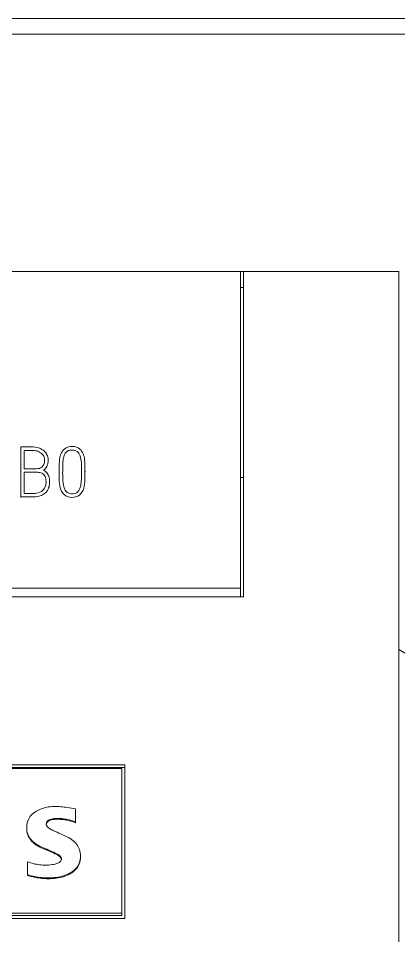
# Model space of a CAD drawing. Header units: millimetres. Extents: x 4137 to 6698, y 1400 to 3585.
# Drawn here: x 5134.23 to 5146.25, y 3066.8 to 3095.78 of the extents above; entities that cross this region are included whole.
import ezdxf

# ---------------------------------------------------------------- set-up
doc = ezdxf.new("R2010")
doc.units = ezdxf.units.MM
doc.layers.add('000-PI-Oprema', color=30, linetype='Continuous', lineweight=5)
doc.layers.add('004-PI-DIN Šina', color=3, linetype='Continuous')

msp = doc.modelspace()

# ---------------------------------------------------------------- linework, layer by layer
at = {"color": 0, "linetype": 'ByBlock', "lineweight": 0, "ltscale": 0.25}
msp.add_lwpolyline([(5111.448, 3087.785), (5146.248, 3087.785), (5146.248, 2940.778), (5111.448, 2940.778), (5111.448, 3087.785)], dxfattribs=at)
at = {"layer": '000-PI-Oprema', "color": 0, "linetype": 'ByBlock', "lineweight": 0}
for p, q in [((5141.248, 3087.778), (5116.448, 3087.778)), ((5141.248, 3087.778), (5141.348, 3087.778)), ((5141.248, 3087.778), (5141.248, 3077.784)), ((5146.248, 3087.785), (5141.348, 3087.785)), ((5141.348, 3087.278), (5141.248, 3087.278)), ((5134.305, 3080.66), (5134.305, 3082.244)), ((5134.418, 3081.551), (5134.418, 3082.132)), ((5135.173, 3081.8), (5135.173, 3081.813)), ((5134.418, 3080.77), (5134.418, 3081.441)), ((5135.517, 3081.49), (5135.517, 3081.477)), ((5136.336, 3081.459), (5136.336, 3081.471)), ((5135.217, 3081.134), (5135.217, 3081.147)), ((5141.248, 3081.278), (5141.348, 3081.278)), ((5134.305, 3080.66), (5134.305, 3080.647)), ((5141.248, 3077.784), (5116.448, 3077.784)), ((5141.248, 3077.504), (5141.248, 3077.784)), ((5141.348, 3077.504), (5116.348, 3077.504)), ((5137.598, 3072.198), (5120.098, 3072.198)), ((5120.098, 3072.119), (5137.598, 3072.119)), ((5137.498, 3072.088), (5120.198, 3072.088)), ((5137.498, 3067.513), (5137.498, 3072.088)), ((5136.039, 3070.398), (5136.039, 3070.81)), ((5136.039, 3070.398), (5136.039, 3070.372)), ((5134.494, 3070.217), (5134.494, 3070.191)), ((5134.521, 3069.14), (5134.521, 3068.729)), ((5136.191, 3069.292), (5136.191, 3069.318)), ((5134.521, 3068.729), (5134.521, 3068.702)), ((5120.198, 3067.513), (5137.498, 3067.513)), ((5120.198, 3067.445), (5137.498, 3067.445)), ((5137.498, 3067.513), (5137.498, 3067.445)), ((5120.098, 3067.345), (5137.598, 3067.345))]:
    msp.add_line(p, q, dxfattribs=at)
for points, knots in [([(5141.348, 3087.785), (5141.348, 3086.192), (5141.348, 3082.767), (5141.348, 3079.339), (5141.348, 3077.504)], [0, 0, 0, 0, 0.464934, 1, 1, 1, 1]), ([(5146.248, 3087.785), (5146.248, 3086.7), (5146.248, 3083.095), (5146.248, 3079.113), (5146.248, 3076.215), (5146.248, 3075.84)], [0, 0, 0, 0, 0.272684, 0.906013, 1, 1, 1, 1]), ([(5146.248, 2948.785), (5146.248, 2949.638), (5146.248, 2951.302), (5146.248, 2953.635), (5146.248, 2955.751), (5146.248, 2958.521), (5146.248, 2962.422), (5146.248, 2968.335), (5146.248, 2977.795), (5146.248, 2990.905), (5146.248, 3008.136), (5146.248, 3026.777), (5146.248, 3043.826), (5146.248, 3059.024), (5146.248, 3069.376), (5146.248, 3077.718), (5146.248, 3082.744), (5146.248, 3086.192), (5146.248, 3087.785)], [0, 0, 0, 0, 0.018357, 0.035822, 0.050221, 0.063898, 0.09543, 0.134182, 0.191169, 0.299064, 0.416456, 0.562341, 0.701008, 0.784589, 0.890964, 0.925157, 0.965428, 1, 1, 1, 1]), ([(5134.305, 3082.244), (5134.364, 3082.244), (5134.483, 3082.243), (5134.671, 3082.249), (5134.854, 3082.228), (5135.015, 3082.148), (5135.124, 3082.032), (5135.177, 3081.883), (5135.175, 3081.742), (5135.129, 3081.605), (5135.07, 3081.538), (5135.026, 3081.505)], [0, 0, 0, 0, 0.121643, 0.243286, 0.387149, 0.495953, 0.606289, 0.707943, 0.813996, 0.893419, 1, 1, 1, 1]), ([(5136.003, 3082.25), (5136.045, 3082.243), (5136.15, 3082.209), (5136.27, 3082.076), (5136.327, 3081.868), (5136.336, 3081.634), (5136.335, 3081.38), (5136.335, 3081.126), (5136.295, 3080.869), (5136.124, 3080.655), (5135.888, 3080.636), (5135.679, 3080.706), (5135.55, 3080.894), (5135.517, 3081.149), (5135.517, 3081.403), (5135.516, 3081.657), (5135.53, 3081.891), (5135.589, 3082.076), (5135.705, 3082.21), (5135.852, 3082.26), (5135.96, 3082.257), (5136.003, 3082.25)], [0, 0, 0, 0, 0.03125, 0.078125, 0.125, 0.1875, 0.25, 0.3125, 0.375, 0.4375, 0.5, 0.53125, 0.59375, 0.65625, 0.71875, 0.78125, 0.84375, 0.890625, 0.921875, 0.96875, 1, 1, 1, 1]), ([(5134.418, 3082.132), (5134.459, 3082.132), (5134.539, 3082.132), (5134.67, 3082.134), (5134.806, 3082.122), (5134.94, 3082.062), (5135.042, 3081.954), (5135.068, 3081.813), (5135.046, 3081.688), (5134.962, 3081.575), (5134.818, 3081.545), (5134.666, 3081.553), (5134.536, 3081.551), (5134.45, 3081.551), (5134.418, 3081.551)], [0, 0, 0, 0, 0.075119, 0.150238, 0.243458, 0.327043, 0.420084, 0.508122, 0.586774, 0.652623, 0.758792, 0.840224, 0.940646, 1, 1, 1, 1]), ([(5135.791, 3082.114), (5135.822, 3082.13), (5135.91, 3082.15), (5136.058, 3082.139), (5136.187, 3081.997), (5136.224, 3081.766), (5136.224, 3081.487), (5136.226, 3081.205), (5136.2, 3080.961), (5136.087, 3080.761), (5135.882, 3080.748), (5135.68, 3080.845), (5135.64, 3081.083), (5135.629, 3081.314), (5135.63, 3081.528), (5135.632, 3081.721), (5135.649, 3081.895), (5135.694, 3082.032), (5135.76, 3082.097), (5135.791, 3082.114)], [0, 0, 0, 0, 0.03125, 0.078125, 0.125, 0.1875, 0.28125, 0.375, 0.4375, 0.5, 0.5625, 0.59375, 0.6875, 0.75, 0.8125, 0.875, 0.921875, 0.96875, 1, 1, 1, 1]), ([(5135.026, 3081.505), (5135.071, 3081.482), (5135.148, 3081.422), (5135.215, 3081.269), (5135.221, 3081.106), (5135.195, 3080.934), (5135.103, 3080.791), (5134.953, 3080.7), (5134.786, 3080.66), (5134.608, 3080.66), (5134.448, 3080.66), (5134.347, 3080.66), (5134.305, 3080.66)], [0, 0, 0, 0, 0.087245, 0.182386, 0.294261, 0.388065, 0.503014, 0.594491, 0.706423, 0.813857, 0.922444, 1, 1, 1, 1]), ([(5134.418, 3081.441), (5134.461, 3081.441), (5134.561, 3081.441), (5134.691, 3081.441), (5134.821, 3081.442), (5134.943, 3081.435), (5135.074, 3081.35), (5135.108, 3081.191), (5135.106, 3081.023), (5135.013, 3080.843), (5134.827, 3080.774), (5134.655, 3080.769), (5134.525, 3080.77), (5134.447, 3080.77), (5134.418, 3080.77)], [0, 0, 0, 0, 0.07271, 0.168911, 0.218691, 0.29369, 0.373088, 0.460898, 0.555952, 0.657986, 0.781995, 0.867536, 0.95134, 1, 1, 1, 1]), ([(5136.039, 3070.81), (5135.951, 3070.825), (5135.795, 3070.852), (5135.588, 3070.879), (5135.39, 3070.892), (5135.19, 3070.877), (5134.98, 3070.828), (5134.787, 3070.741), (5134.622, 3070.61), (5134.513, 3070.422), (5134.484, 3070.216), (5134.514, 3070.014), (5134.617, 3069.837), (5134.752, 3069.715), (5134.908, 3069.629), (5135.085, 3069.547), (5135.28, 3069.469), (5135.45, 3069.392), (5135.555, 3069.321), (5135.601, 3069.234), (5135.571, 3069.153), (5135.494, 3069.098), (5135.398, 3069.067), (5135.295, 3069.046), (5135.194, 3069.034), (5135.06, 3069.029), (5134.896, 3069.039), (5134.706, 3069.076), (5134.582, 3069.116), (5134.521, 3069.14)], [0, 0, 0, 0, 0.057583, 0.102541, 0.134994, 0.185598, 0.231448, 0.274046, 0.321533, 0.365446, 0.411849, 0.454176, 0.496026, 0.542215, 0.569844, 0.611753, 0.668087, 0.705885, 0.732039, 0.749567, 0.764924, 0.783472, 0.80902, 0.829572, 0.851491, 0.87493, 0.915975, 0.95744, 1, 1, 1, 1]), ([(5134.521, 3068.729), (5134.597, 3068.707), (5134.745, 3068.67), (5134.964, 3068.636), (5135.191, 3068.624), (5135.421, 3068.638), (5135.649, 3068.686), (5135.86, 3068.771), (5136.045, 3068.901), (5136.169, 3069.098), (5136.201, 3069.314), (5136.171, 3069.523), (5136.071, 3069.705), (5135.939, 3069.83), (5135.785, 3069.918), (5135.611, 3070.001), (5135.419, 3070.083), (5135.251, 3070.161), (5135.146, 3070.236), (5135.098, 3070.336), (5135.149, 3070.448), (5135.295, 3070.5), (5135.466, 3070.512), (5135.658, 3070.499), (5135.848, 3070.462), (5135.974, 3070.422), (5136.039, 3070.398)], [0, 0, 0, 0, 0.051177, 0.098821, 0.143351, 0.197996, 0.24762, 0.293548, 0.344848, 0.391383, 0.440309, 0.484046, 0.526614, 0.57274, 0.600034, 0.641579, 0.697513, 0.73523, 0.761625, 0.77983, 0.802755, 0.831617, 0.874986, 0.914128, 0.955604, 1, 1, 1, 1]), ([(5135.113, 3070.309), (5135.113, 3070.343), (5135.151, 3070.423), (5135.295, 3070.474), (5135.466, 3070.486), (5135.658, 3070.473), (5135.848, 3070.436), (5135.974, 3070.396), (5136.039, 3070.372)], [0, 0, 0, 0, 0.099403, 0.231182, 0.429201, 0.607916, 0.797292, 1, 1, 1, 1]), ([(5134.494, 3070.191), (5134.494, 3070.188), (5134.494, 3070.12), (5134.514, 3069.988), (5134.617, 3069.81), (5134.752, 3069.689), (5134.908, 3069.603), (5135.085, 3069.521), (5135.28, 3069.443), (5135.45, 3069.366), (5135.555, 3069.295), (5135.59, 3069.23), (5135.59, 3069.202), (5135.59, 3069.201)], [0, 0, 0, 0, 0.00443, 0.128976, 0.252123, 0.388036, 0.469334, 0.592651, 0.758417, 0.869639, 0.946597, 0.998175, 1, 1, 1, 1]), ([(5134.521, 3068.702), (5134.597, 3068.681), (5134.745, 3068.644), (5134.964, 3068.61), (5135.191, 3068.598), (5135.421, 3068.612), (5135.649, 3068.66), (5135.86, 3068.745), (5136.045, 3068.875), (5136.168, 3069.07), (5136.191, 3069.217), (5136.191, 3069.292)], [0, 0, 0, 0, 0.116464, 0.224888, 0.326227, 0.450584, 0.563514, 0.668033, 0.784777, 0.890676, 1, 1, 1, 1])]:
    msp.add_open_spline(points, degree=3, knots=knots, dxfattribs=at)
for points in [[(5150.526, 3073.37), (5149.1, 3074.194), (5147.674, 3075.017), (5146.248, 3075.84)], [(5137.598, 3067.345), (5137.598, 3068.963), (5137.598, 3070.581), (5137.598, 3072.198)]]:
    msp.add_open_spline(points, degree=3, dxfattribs=at)
at = {"layer": '004-PI-DIN Šina', "color": 0, "linetype": 'ByBlock', "lineweight": 0}
for p, q in [((5579.048, 3095.778), (5096.448, 3095.778)), ((5579.048, 3095.278), (5096.448, 3095.278))]:
    msp.add_line(p, q, dxfattribs=at)

doc.saveas('drawing.dxf')
